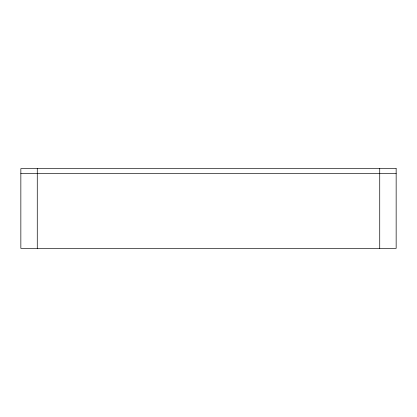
<?xml version="1.0" encoding="UTF-8"?>
<svg xmlns="http://www.w3.org/2000/svg" width="417" height="417" viewBox="0 0 417 417"><rect width="100%" height="100%" fill="white"/><g stroke="black" fill="none" stroke-linecap="round" stroke-linejoin="round"><path stroke-width="0.63" d="M20.85 173.316L396.15 173.316M379.731 168.624L379.731 248.376M37.269 168.624L37.269 248.376M396.15 168.624L20.85 168.624L20.85 248.376L396.15 248.376L396.15 168.624"/></g></svg>
